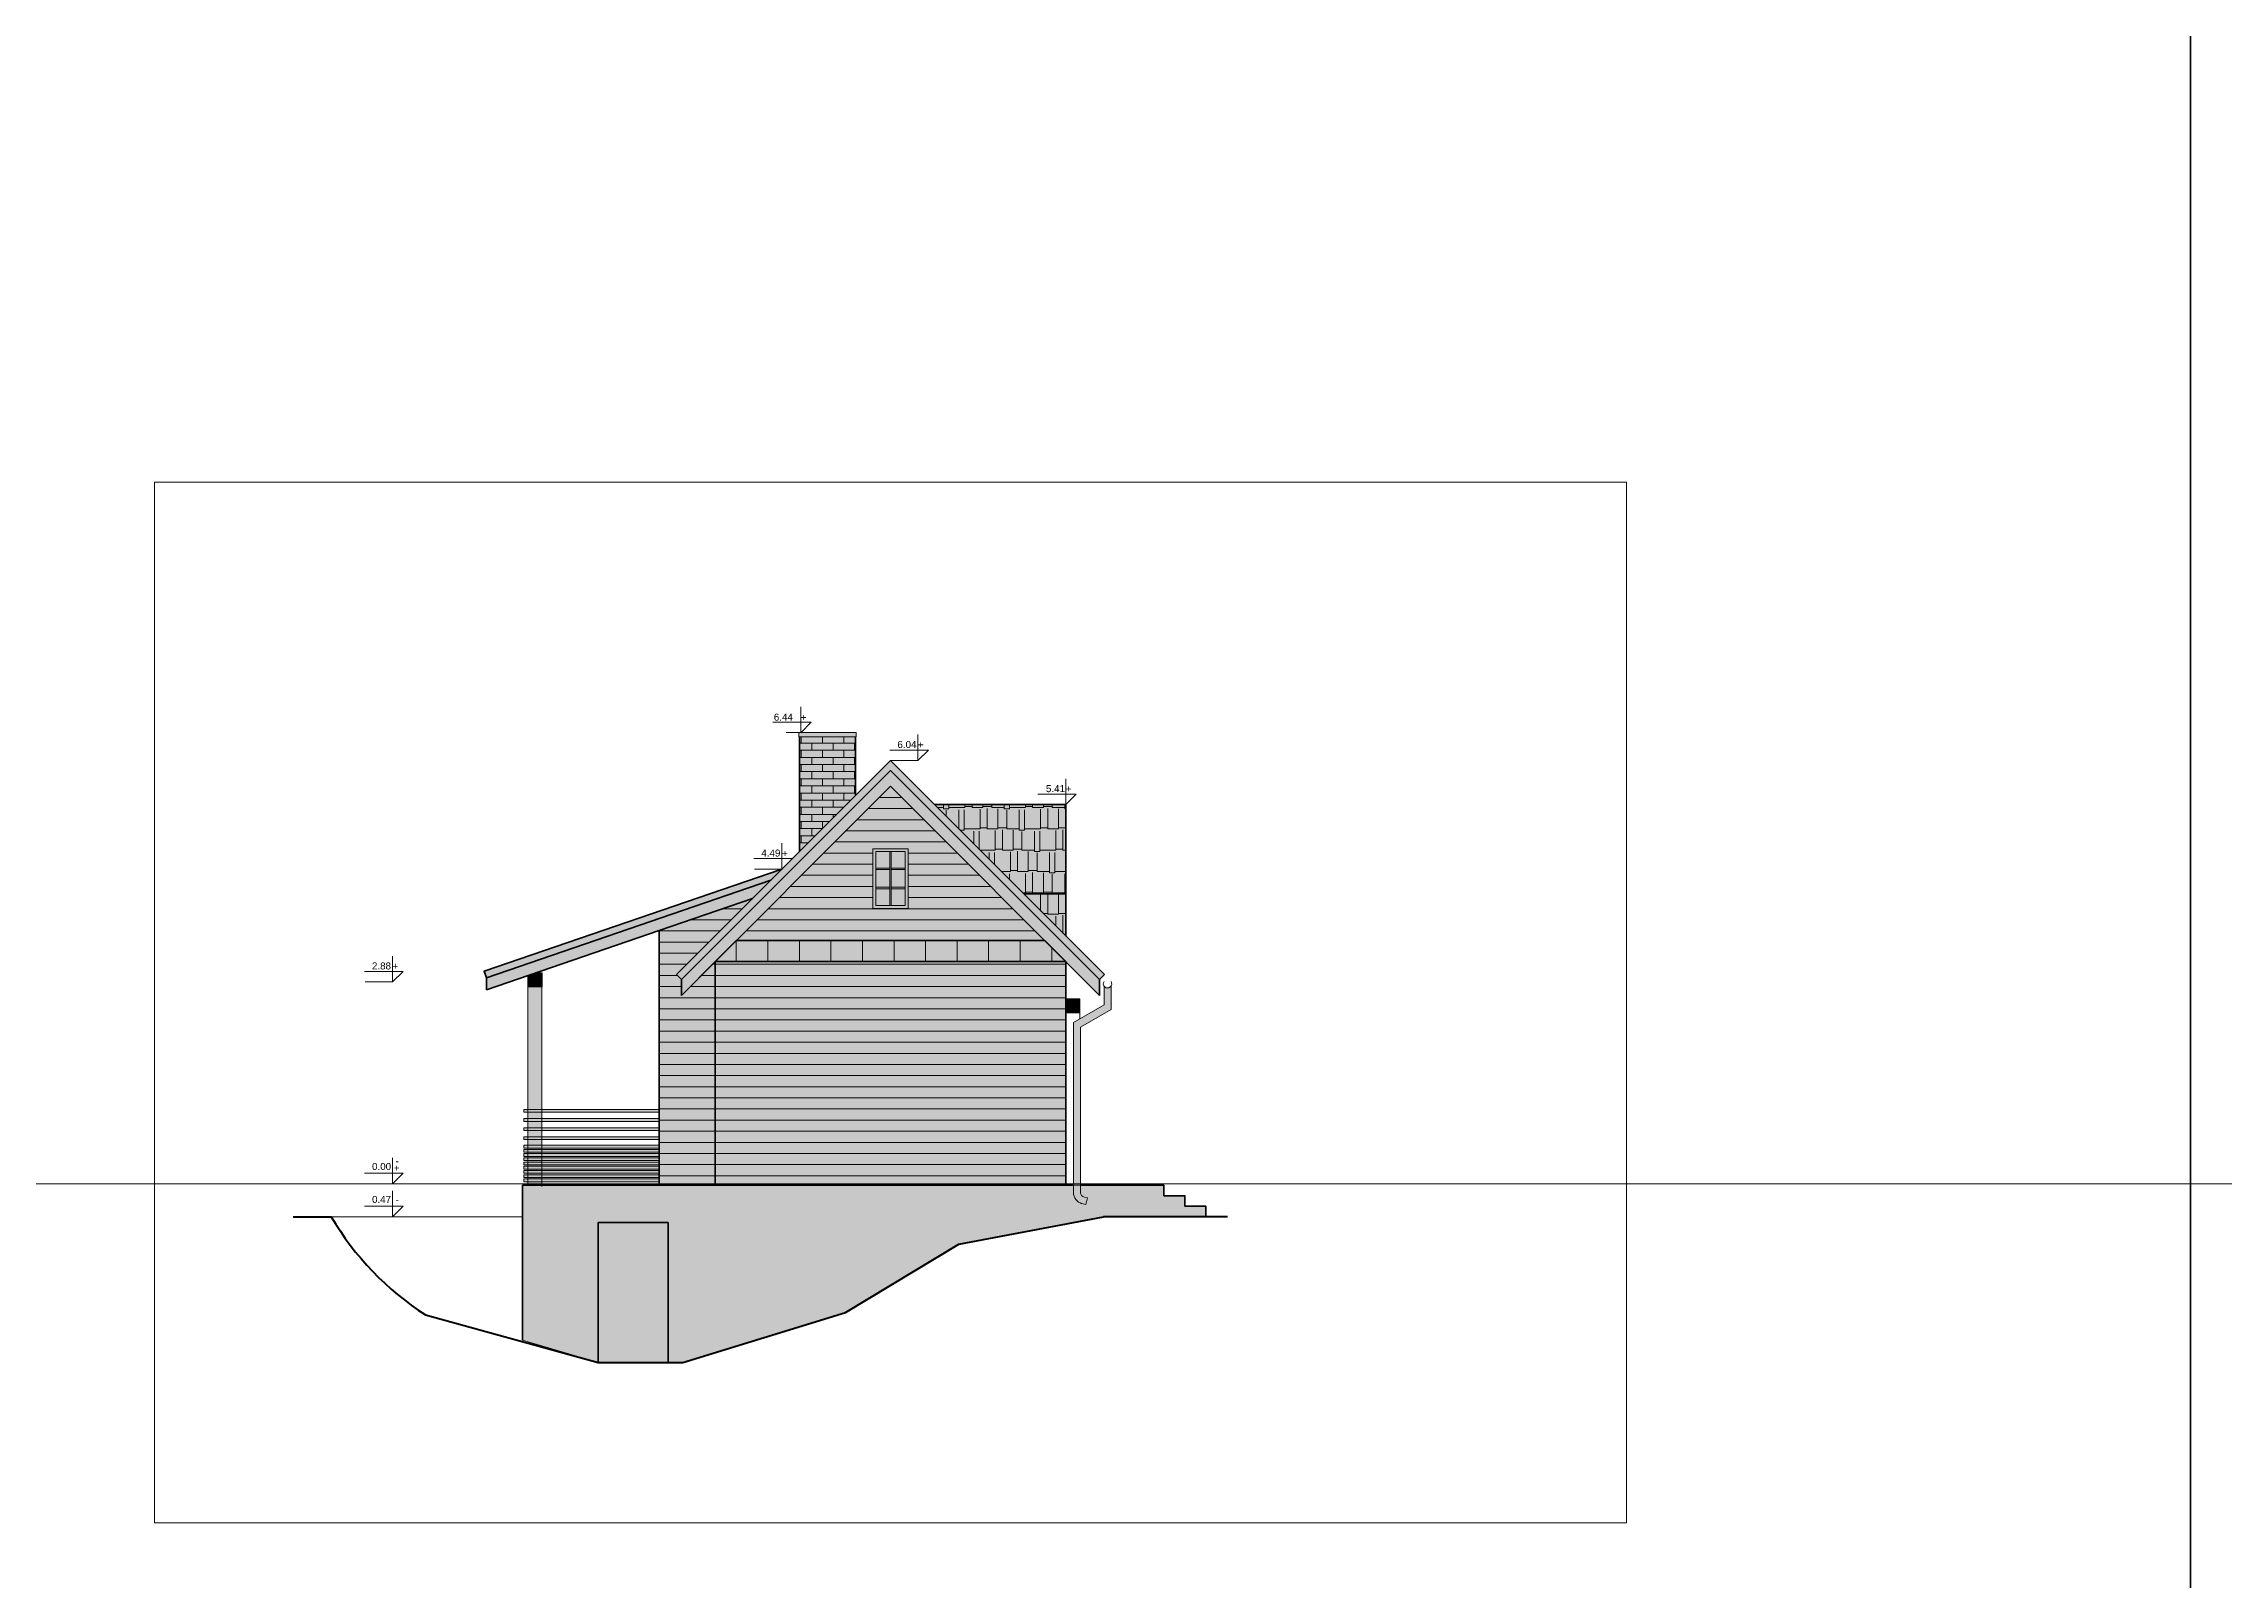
# Model space of a CAD drawing. Header units: millimetres. Extents: x -2481 to 45049, y -11067 to 11055.
# Drawn here: x 16582 to 19694, y 6670 to 8862 of the extents above; entities that cross this region are included whole.
import ezdxf

# ---------------------------------------------------------------- set-up
doc = ezdxf.new("R2010")
doc.units = ezdxf.units.MM
doc.linetypes.add('DASHDOT', pattern=[25.4, 12.7, -6.35, 0, -6.35])
for name, color, linetype, lineweight in [('A-ELEWACJA CIENKA', 11, 'Continuous', 13), ('A-murowane', 3, 'Continuous', 35), ('A-osie', 7, 'DASHDOT', 5), ('A-p.widokowa', 6, 'Continuous', 15), ('A-RYS ELEWACJI', 30, 'Continuous', 35), ('A-wykończenie', 4, 'Continuous', 5), ('B-CIENIE', 251, 'Continuous', 0), ('B-DACHÓWKA', 250, 'Continuous', 0), ('B-opis', 7, 'Continuous', 0), ('B-SZKŁO', 153, 'Continuous', 0)]:
    doc.layers.add(name, color=color, linetype=linetype, lineweight=lineweight)
doc.layers.add('bowe drewno', color=7, linetype='Continuous', true_color=0x51432a)
doc.layers.add('new drewno jasne', color=7, linetype='Continuous', lineweight=0, true_color=0xc0802e)
doc.styles.get("Standard").update_dxf_attribs({"font": 'arial.ttf'})
pattern_1 = [(180, (277.709, -500), (-3e-15, -15.875), [])]

# ---------------------------------------------------------------- blocks, each defined once
blk = doc.blocks.new('A$C3A4D36EB')
at = {"layer": 'A-p.widokowa', "ltscale": 5}
h = blk.add_hatch(color=8, dxfattribs=at)
h.dxf.hatch_style = 1
h.paths.add_polyline_path([(11, 95.7), (11, 105.7), (21, 105.7), (21, 95.6, 0.378671), (26.8, 88.8), (31.2, 87.8), (28.9, 78.1), (23.1, 79.4, -0.335722)])
h.paths.add_polyline_path([(11, 337.9), (54.6, 363.2), (54.6, 389.8, 0.536675), (64.6, 389.8), (64.6, 356.6), (21, 331.3), (21, 105.7), (11, 105.7)])
at = {"layer": 'A-ELEWACJA CIENKA'}
for p, q in [((54.6, 389.8), (54.6, 363.2)), ((64.6, 389.8), (64.6, 356.6)), ((54.6, 363.2), (11, 337.9)), ((64.6, 356.6), (21, 331.3)), ((11, 337.9), (11, 95.4)), ((21, 331.3), (21, 95.4)), ((23.1, 79.4), (28.9, 78.1)), ((26.8, 88.8), (31.2, 87.8)), ((31.2, 87.8), (28.9, 78.1))]:
    blk.add_line(p, q, dxfattribs=at)
for centre, radius, start, end in [((59.6, 393.1), 6, 145.1857, 33.4096), ((27.8, 95.5), 16.8, 180.4887, 253.7434), ((27.8, 95.5), 6.76, 180.4887, 262.1915)]:
    blk.add_arc(centre, radius, start, end, dxfattribs=at)
blk = doc.blocks.new('A$C53240CB0')
at = {"layer": 'new drewno jasne', "ltscale": 5}
h = blk.add_hatch(color=256, dxfattribs=at)
h.dxf.hatch_style = 1
h.paths.add_polyline_path([(-10, 108), (183.2, 108), (183.2, 104), (-10, 104)])
h = blk.add_hatch(color=256, dxfattribs=at)
h.dxf.hatch_style = 1
h.paths.add_polyline_path([(-10, 95), (183.2, 95), (183.2, 91), (-10, 91)])
h = blk.add_hatch(color=256, dxfattribs=at)
h.dxf.hatch_style = 1
h.paths.add_polyline_path([(-10, 82), (183.2, 82), (183.2, 78), (-10, 78)])
h = blk.add_hatch(color=256, dxfattribs=at)
h.dxf.hatch_style = 1
h.paths.add_polyline_path([(-10, 69), (183.2, 69), (183.2, 65), (-10, 65)])
h = blk.add_hatch(color=256, dxfattribs=at)
h.dxf.hatch_style = 1
h.paths.add_polyline_path([(-10, 57), (183.2, 57), (183.2, 53), (-10, 53)])
h = blk.add_hatch(color=256, dxfattribs=at)
h.dxf.hatch_style = 1
h.paths.add_polyline_path([(-10, 51), (183.2, 51), (183.2, 47), (-10, 47)])
h = blk.add_hatch(color=256, dxfattribs=at)
h.dxf.hatch_style = 1
h.paths.add_polyline_path([(-10, 45), (183.2, 45), (183.2, 41), (-10, 41)])
h = blk.add_hatch(color=256, dxfattribs=at)
h.dxf.hatch_style = 1
h.paths.add_polyline_path([(-10, 39), (183.2, 39), (183.2, 35), (-10, 35)])
h = blk.add_hatch(color=256, dxfattribs=at)
h.dxf.hatch_style = 1
h.paths.add_polyline_path([(-10, 33), (183.2, 33), (183.2, 29), (-10, 29)])
h = blk.add_hatch(color=256, dxfattribs=at)
h.dxf.hatch_style = 1
h.paths.add_polyline_path([(-10, 27), (183.2, 27), (183.2, 23), (-10, 23)])
h = blk.add_hatch(color=256, dxfattribs=at)
h.dxf.hatch_style = 1
h.paths.add_polyline_path([(-10, 21), (183.2, 21), (183.2, 17), (-10, 17)])
h = blk.add_hatch(color=256, dxfattribs=at)
h.dxf.hatch_style = 1
h.paths.add_polyline_path([(-10, 15), (183.2, 15), (183.2, 11), (-10, 11)])
h = blk.add_hatch(color=256, dxfattribs=at)
h.dxf.hatch_style = 1
h.paths.add_polyline_path([(-10, 9), (183.2, 9), (183.2, 5), (-10, 5)])
at = {"layer": 'A-p.widokowa', "ltscale": 5}
for p, q in [((-10, 57), (183.2, 57)), ((-10, 53), (-10, 57)), ((183.2, 53), (-10, 53)), ((183.2, 57), (183.2, 53))]:
    blk.add_line(p, q, dxfattribs=at)
for points in [[(-10, 108), (183.2, 108), (183.2, 104), (-10, 104)], [(-10, 95), (183.2, 95), (183.2, 91), (-10, 91)], [(-10, 82), (183.2, 82), (183.2, 78), (-10, 78)], [(-10, 69), (183.2, 69), (183.2, 65), (-10, 65)], [(-10, 51), (183.2, 51), (183.2, 47), (-10, 47)], [(-10, 45), (183.2, 45), (183.2, 41), (-10, 41)], [(-10, 39), (183.2, 39), (183.2, 35), (-10, 35)], [(-10, 33), (183.2, 33), (183.2, 29), (-10, 29)], [(-10, 27), (183.2, 27), (183.2, 23), (-10, 23)], [(-10, 21), (183.2, 21), (183.2, 17), (-10, 17)], [(-10, 15), (183.2, 15), (183.2, 11), (-10, 11)], [(-10, 9), (183.2, 9), (183.2, 5), (-10, 5)]]:
    blk.add_lwpolyline(points, close=True, dxfattribs=at)
blk = doc.blocks.new('A$C20E46E82')
at = {"layer": 'new drewno jasne', "ltscale": 5}
h = blk.add_hatch(color=256, dxfattribs=at)
h.dxf.hatch_style = 1
h.paths.add_polyline_path([(-0.2, 299.3), (-11.6, 303.2), (-20, 303.2), (-20.2, 303.2), (-20.2, 283.2), (-0.2, 283.2)])
h = blk.add_hatch(color=256, dxfattribs=at)
h.dxf.hatch_style = 1
h.paths.add_polyline_path([(-19.9, 0), (0, 0), (-0.1, 283.3), (-20.1, 283.2)])
at = {"layer": 'A-p.widokowa', "ltscale": 5}
for p, q in [((-0.2, 283.2), (-20.2, 283.2)), ((-0.2, 283.2), (-20, 283.2)), ((-20, -2), (-20, 282.7)), ((0, 0), (0, 284.7))]:
    blk.add_line(p, q, dxfattribs=at)
for points in [[(-0.2, 283.2), (-20.2, 283.2), (-20.2, 303.2), (-11.6, 303.2)], [(-20, 282.7), (-20, 0), (0, 0), (0, 299.3)], [(-0.2, 299.3), (-0.2, 283.2)]]:
    blk.add_lwpolyline(points, dxfattribs=at)

msp = doc.modelspace()

# ---------------------------------------------------------------- hatches: boundary and pattern name
at = {"layer": 'A-ELEWACJA CIENKA', "true_color": 0xffffff}
h = msp.add_hatch(color=7, dxfattribs=at)
h.dxf.hatch_style = 1
h.paths.add_polyline_path([(17460.68, 7596.99), (17214.19, 7512.43), (17214.19, 7529.34), (17210.94, 7538.8), (17635.83, 7684.56), (17672.73, 7721.45), (17672.73, 7873.03), (17671.73, 7879.41), (17741.68, 7879.19), (17741.68, 7873.03), (17740.68, 7873.03), (17740.92, 7789.65), (17790.68, 7839.41), (17853.59, 7776.5), (18040.68, 7776.5), (18040.68, 7589.41), (18096.04, 7534.05), (18088.96, 7526.98), (18088.96, 7504.36), (18040.68, 7552.64), (18040.68, 7233.5), (18180.68, 7233.5), (18180.68, 7218.5), (18210.68, 7218.5), (18210.68, 7203.5), (18240.68, 7203.5), (18240.68, 7188.5), (18094.35, 7188.5), (17888.08, 7149.54), (17726.49, 7051.72), (17494.45, 6980.5), (17373.68, 6980.5), (17265.68, 7012.43), (17265.68, 7233.5), (17460.68, 7233.5)])
at = {"layer": 'A-ELEWACJA CIENKA', "lineweight": 9}
h = msp.add_hatch(dxfattribs=at)
h.set_pattern_fill('AR-BRSTD', color=256, scale=0.15)
h.set_pattern_definition([(0, (17022.957, 9957.384), (0, 10.16127), []), (90, (17022.957, 9957.384), (-15.24, 10.16127), [10.16127, -10.16127])])
h.paths.add_polyline_path([(17660.85, 7872.99), (17740.68, 7873.03), (17740.92, 7789.65), (17660.68, 7709.41)])
at = {"layer": 'A-ELEWACJA CIENKA'}
h = msp.add_hatch(dxfattribs=at)
h.set_pattern_fill('ANSI31', color=256, scale=5, angle=135)
h.set_pattern_definition(pattern_1)
h.paths.add_polyline_path([(17790.68, 7802.64), (18010.68, 7582.64), (17570.68, 7582.64)])
h.paths.add_polyline_path([(17765.68, 7713.5), (17765.68, 7628.5), (17815.06, 7628.5), (17815.68, 7628.5), (17815.68, 7713.5)], flags=16)
h.paths.add_polyline_path([(17769.68, 7709.5), (17769.68, 7632.5), (17811.68, 7632.5), (17811.68, 7709.5)], flags=0)
h = msp.add_hatch(dxfattribs=at)
h.set_pattern_fill('AR-RSHKE', color=256, scale=0.1)
h.set_pattern_definition([(0, (699.86, 9e-13), (64.77, 30.48), [15.24, -12.7, 17.78, -7.62, 22.86, -10.16]), (0, (715.1, 1.27), (64.77, 30.48), [12.7, -48.26, 10.16, -15.24]), (0, (745.58, -1.905), (64.77, 30.48), [7.62, -78.74]), (90, (699.86, 9e-13), (-21.59, 30.48), [29.21, -92.71]), (90, (715.1, 9e-13), (-21.59, 30.48), [28.575, -93.345]), (90, (727.8, 9e-13), (-21.59, 30.48), [26.67, -95.25]), (90, (745.58, -1.905), (-21.59, 30.48), [29.21, -92.71]), (90, (753.2, -1.905), (-21.59, 30.48), [29.21, -92.71]), (90, (776.06, 9e-13), (-21.59, 30.48), [27.94, -93.98])])
h.paths.add_polyline_path([(17853.59, 7776.5), (18040.68, 7776.5), (18040.68, 7588.73)])
h = msp.add_hatch(dxfattribs=at)
h.set_pattern_fill('ANSI31', color=256, scale=5, angle=135)
h.set_pattern_definition(pattern_1)
h.paths.add_polyline_path([(17593.99, 7642.72), (17460.68, 7596.99), (17460.68, 7233.5), (17540.68, 7233.5), (17540.68, 7552.64), (17492.4, 7504.36), (17492.4, 7526.98), (17485.33, 7534.05)])
h = msp.add_hatch(dxfattribs=at)
h.set_pattern_fill('ANSI31', color=256, scale=5, angle=135)
h.set_pattern_definition(pattern_1)
h.paths.add_polyline_path([(18040.68, 7552.64), (17540.68, 7552.64), (17540.68, 7235.5), (18040.68, 7235.5)])
at = {"layer": 'A-ELEWACJA CIENKA', "ltscale": 5}
h = msp.add_hatch(dxfattribs=at)
h.set_pattern_fill('GRAVEL', color=256, scale=2, angle=135)
h.paths.add_polyline_path([(18240.68, 7203.5), (18210.68, 7203.5), (18210.68, 7218.5), (18180.68, 7218.5), (18180.68, 7233.5), (18061.68, 7233.5), (18061.68, 7223.2, 0.3710131), (18067.52, 7216.59), (18071.85, 7215.6), (18069.6, 7205.85), (18063.75, 7207.2, -0.3309834), (18051.68, 7223.15), (18051.68, 7233.5), (17265.68, 7233.5), (17265.68, 7012.43), (17373.68, 6980.5), (17373.68, 7180.5), (17473.68, 7180.5), (17473.68, 6980.5), (17494.45, 6980.5), (17726.49, 7051.72), (17888.08, 7149.54), (18094.35, 7188.5), (18240.68, 7188.5)])
at = {"layer": 'A-p.widokowa', "ltscale": 5}
h = msp.add_hatch(color=250, dxfattribs=at)
h.dxf.hatch_style = 1
h.paths.add_polyline_path([(17473.68, 7180.5), (17373.68, 7180.5), (17373.68, 6980.5), (17473.68, 6980.5)])
at = {"layer": 'B-DACHÓWKA', "transparency": 33554636}
h = msp.add_hatch(color=256, dxfattribs=at)
h.dxf.hatch_style = 1
h.paths.add_polyline_path([(17765.68, 7628.5), (17815.68, 7628.5), (17815.68, 7713.5), (17765.68, 7713.5)])
h.paths.add_polyline_path([(17769.68, 7709.5), (17811.68, 7709.5), (17811.68, 7632.5), (17769.68, 7632.5)], flags=16)
h.paths.add_polyline_path([(17789.68, 7632.5), (17791.68, 7632.5), (17791.68, 7709.5), (17789.68, 7709.5)], flags=16)
h = msp.add_hatch(color=256, dxfattribs=at)
h.dxf.hatch_style = 1
h.paths.add_polyline_path([(17769.68, 7686), (17789.68, 7686), (17789.68, 7684), (17769.68, 7684)])
h.paths.add_polyline_path([(17791.68, 7686), (17811.68, 7686), (17811.68, 7684), (17791.68, 7684)])
h.paths.add_polyline_path([(17791.68, 7658.5), (17811.68, 7658.5), (17811.68, 7656.5), (17791.68, 7656.5)])
h.paths.add_polyline_path([(17769.68, 7658.5), (17789.68, 7658.5), (17789.68, 7656.5), (17769.68, 7656.5)])
h = msp.add_hatch(color=256, dxfattribs=at)
h.dxf.hatch_style = 1
h.paths.add_polyline_path([(17789.68, 7709.5), (17791.68, 7709.5), (17791.68, 7632.5), (17789.68, 7632.5)])
at = {"layer": 'B-SZKŁO', "transparency": 33554544}
h = msp.add_hatch(color=256, dxfattribs=at)
h.dxf.hatch_style = 1
h.paths.add_polyline_path([(17769.68, 7632.5), (17769.68, 7709.5), (17811.68, 7709.5), (17811.68, 7632.5)])
at = {"layer": 'bowe drewno'}
h = msp.add_hatch(color=256, dxfattribs=at)
h.dxf.hatch_style = 1
h.paths.add_polyline_path([(17659.73, 7873.03), (17659.73, 7879.41), (17741.68, 7879.41), (17741.68, 7873.03)])
h = msp.add_hatch(color=256, dxfattribs=at)
h.dxf.hatch_style = 1
h.paths.add_polyline_path([(17660.68, 7873.03), (17740.68, 7873.03), (17740.92, 7789.65), (17660.85, 7709.58)])
at = {"layer": 'bowe drewno', "transparency": 33554636}
h = msp.add_hatch(color=256, dxfattribs=at)
h.dxf.hatch_style = 1
h.paths.add_polyline_path([(17790.68, 7802.64), (17511.54, 7523.5), (17492.4, 7523.5), (17492.4, 7526.98), (17790.68, 7825.27), (18088.96, 7526.98), (18088.96, 7523.5), (18069.82, 7523.5)])
h.paths.add_polyline_path([(18069.82, 7523.5), (18088.96, 7523.5), (18088.96, 7504.36)])
h.paths.add_polyline_path([(17492.4, 7523.5), (17511.54, 7523.5), (17492.4, 7504.36)])
h.paths.add_polyline_path([(17790.68, 7839.41), (18040.68, 7589.41), (18096.04, 7534.05), (18088.96, 7526.98), (17790.68, 7825.27), (17492.4, 7526.98), (17485.33, 7534.05)])
at = {"layer": 'bowe drewno', "ltscale": 5}
h = msp.add_hatch(color=256, dxfattribs=at)
h.dxf.hatch_style = 1
h.paths.add_polyline_path([(17460.68, 7491.33), (17492.39, 7504.36), (18040.68, 7513.81), (18040.68, 7445.5), (18040.68, 7233.5), (17460.68, 7233.5)])
h.paths.add_polyline_path([(17765.68, 7628.5), (17815.06, 7628.5), (17815.68, 7628.5), (17815.68, 7713.5), (17765.68, 7713.5)], flags=16)
h.paths.add_polyline_path([(17769.68, 7632.5), (17811.68, 7632.5), (17811.68, 7709.5), (17769.68, 7709.5)], flags=0)
h.paths.add_polyline_path([(17593.99, 7642.72), (17485.33, 7534.05), (17492.4, 7526.98), (17492.4, 7520.69), (17492.4, 7504.36), (17460.68, 7491.33), (17460.68, 7596.99)])
h.paths.add_polyline_path([(18010.68, 7582.64), (17570.68, 7582.64), (17790.68, 7802.64)])
h.paths.add_polyline_path([(17540.68, 7552.64), (18040.68, 7552.64), (18040.68, 7513.81), (17492.42, 7504.37)])
at = {"layer": 'bowe drewno', "transparency": 33554636}
h = msp.add_hatch(color=256, dxfattribs=at)
h.dxf.hatch_style = 1
h.paths.add_polyline_path([(17853.59, 7776.5), (18040.68, 7776.5), (18040.68, 7649.4), (17980.69, 7649.4)])
h.paths.add_polyline_path([(17980.69, 7649.4), (18040.68, 7649.4), (18040.68, 7589.41)])
h = msp.add_hatch(color=256, dxfattribs=at)
h.dxf.hatch_style = 1
h.paths.add_polyline_path([(17210.94, 7538.8), (17214.19, 7529.34), (17214.19, 7512.43), (17593.99, 7642.72), (17635.83, 7684.56)])
h = msp.add_hatch(color=256, dxfattribs=at)
h.dxf.hatch_style = 1
h.paths.add_polyline_path([(18010.68, 7582.64), (17570.68, 7582.64), (17540.68, 7552.64), (18040.68, 7552.64)])
at = {"layer": 'bowe drewno', "ltscale": 5}
h = msp.add_hatch(color=256, dxfattribs=at)
h.dxf.hatch_style = 1
h.paths.add_polyline_path([(18040.68, 7479.36), (18060.68, 7479.36), (18060.68, 7499.36), (18040.68, 7499.36)])
at = {"layer": 'new drewno jasne'}
h = msp.add_hatch(color=256, dxfattribs=at)
h.dxf.hatch_style = 1
h.paths.add_polyline_path([(18240.68, 7203.5), (18210.68, 7203.5), (18210.68, 7218.5), (18180.68, 7218.5), (18180.68, 7233.5), (18061.68, 7233.5), (18061.68, 7223.2, 0.3710131), (18067.52, 7216.59), (18071.85, 7215.6), (18069.6, 7205.85), (18063.75, 7207.2, -0.3309834), (18051.68, 7223.15), (18051.68, 7233.5), (17265.68, 7233.5), (17265.68, 7012.43), (17373.68, 6980.5), (17373.68, 7180.5), (17473.68, 7180.5), (17473.68, 6980.5), (17494.45, 6980.5), (17726.49, 7051.72), (17888.08, 7149.54), (18094.35, 7188.5), (18240.68, 7188.5)])

# ---------------------------------------------------------------- linework, layer by layer
at = {"layer": 'A-ELEWACJA CIENKA', "ltscale": 5}
for p, q in [((17789.68, 7686), (17769.68, 7686)), ((17789.68, 7709.5), (17789.68, 7632.5)), ((17811.68, 7686), (17791.68, 7686)), ((17789.68, 7684), (17769.68, 7684)), ((17789.68, 7658.5), (17769.68, 7658.5)), ((17789.68, 7656.5), (17769.68, 7656.5)), ((17811.68, 7684), (17791.68, 7684)), ((17811.68, 7658.5), (17791.68, 7658.5)), ((17811.68, 7656.5), (17791.68, 7656.5)), ((17765.68, 7628.5), (17815.06, 7628.5))]:
    msp.add_line(p, q, dxfattribs=at)
at = {"layer": 'A-ELEWACJA CIENKA'}
for p, q in [((17570.68, 7582.64), (17570.68, 7552.64)), ((17615.68, 7582.64), (17615.68, 7552.64)), ((17660.68, 7582.64), (17660.68, 7552.64)), ((17705.68, 7582.64), (17705.68, 7552.64)), ((17750.68, 7582.64), (17750.68, 7552.64)), ((17795.68, 7582.64), (17795.68, 7552.64)), ((17840.68, 7582.64), (17840.68, 7552.64)), ((17885.68, 7582.64), (17885.68, 7552.64)), ((17930.68, 7582.64), (17930.68, 7552.64)), ((17975.68, 7582.64), (17975.68, 7552.64)), ((18020.68, 7572.64), (18020.68, 7552.64)), ((17041.14, 7188.5), (17080.21, 7188.5))]:
    msp.add_line(p, q, dxfattribs=at)
msp.add_lwpolyline([(17741.68, 7873.03), (17659.73, 7873.03), (17659.73, 7879.41), (17741.68, 7879.41)], close=True, dxfattribs=at)
at = {"layer": 'A-ELEWACJA CIENKA', "ltscale": 5}
for points in [[(17765.68, 7628.5), (17815.68, 7628.5), (17815.68, 7713.5), (17765.68, 7713.5)], [(17769.68, 7632.5), (17811.68, 7632.5), (17811.68, 7709.5), (17769.68, 7709.5)]]:
    msp.add_lwpolyline(points, close=True, dxfattribs=at)
at = {"layer": 'A-murowane'}
msp.add_lwpolyline([(260.68, 11054.88), (19645.25, 11054.88), (19645.25, 2841.68), (260.68, 2841.68)], close=True, dxfattribs=at)
at = {"layer": 'A-osie', "color": 251, "ltscale": 5}
msp.add_line((17041.14, 7235.5), (18290.58, 7235.5), dxfattribs=at)
at = {"layer": 'A-p.widokowa'}
for p, q in [((17680.82, 7879.41), (17641.75, 7879.41)), ((17790.68, 7839.41), (17829.75, 7839.41)), ((17596.76, 7684.56), (17635.83, 7684.56)), ((17041.14, 7523.5), (17080.21, 7523.5)), ((18060.68, 7470.88), (18060.68, 7479.36)), ((17041.14, 7235.5), (17080.21, 7235.5))]:
    msp.add_line(p, q, dxfattribs=at)
at = {"layer": 'A-p.widokowa', "ltscale": 5}
for p, q in [((17273.46, 7233.5), (17273.46, 7518.15)), ((17273.63, 7516.73), (17293.63, 7516.73)), ((17293.46, 7233.5), (17293.46, 7518.15)), ((16992.76, 7188.5), (17265.68, 7188.5))]:
    msp.add_line(p, q, dxfattribs=at)
at = {"layer": 'A-p.widokowa', "color": 251, "ltscale": 5}
msp.add_line((5703.88, 7235.5), (29770.69, 7235.5), dxfattribs=at)
for points in [[(16740.68, 6751.79), (18840.68, 6751.79), (18840.68, 8236.79), (16740.68, 8236.79)], [(17811.68, 7709.5), (17769.68, 7709.5), (17769.68, 7632.5), (17811.68, 7632.5)], [(18040.68, 7552.64), (17540.68, 7552.64), (17540.68, 7235.5), (18040.68, 7235.5)]]:
    msp.add_lwpolyline(points, close=True, dxfattribs=at)
at = {"layer": 'A-p.widokowa'}
for points in [[(17622.57, 7894.13), (17677.57, 7894.13), (17662.57, 7879.13), (17662.57, 7916.06)], [(17789.75, 7854.41), (17844.75, 7854.41), (17829.75, 7839.41), (17829.75, 7876.34)], [(18000.68, 7791.5), (18055.68, 7791.5), (18040.68, 7776.5), (18040.68, 7813.42)], [(17595.83, 7699.56), (17650.83, 7699.56), (17635.83, 7684.56), (17635.83, 7721.49)], [(17040.21, 7538.5), (17095.21, 7538.5), (17080.21, 7523.5), (17080.21, 7560.42)], [(18060.68, 7499.36), (18040.68, 7499.36), (18040.68, 7479.36), (18060.68, 7479.36), (18060.68, 7499.36)], [(17040.21, 7250.5), (17095.21, 7250.5), (17080.21, 7235.5), (17080.21, 7272.42)], [(17040.21, 7203.5), (17095.21, 7203.5), (17080.21, 7188.5), (17080.21, 7225.42)]]:
    msp.add_lwpolyline(points, dxfattribs=at)
at = {"layer": 'A-p.widokowa', "color": 251, "ltscale": 5}
msp.add_lwpolyline([(17593.99, 7642.72), (17460.68, 7596.99), (17460.68, 7233.5), (17540.68, 7233.5), (17540.68, 7552.64), (17492.4, 7504.36), (17492.4, 7526.98), (17485.33, 7534.05), (17485.33, 7534.05), (17593.99, 7642.72)], dxfattribs=at)
at = {"layer": 'A-p.widokowa', "ltscale": 5}
for points in [[(17273.63, 7516.73), (17293.63, 7516.73), (17293.63, 7536.73), (17285.04, 7536.73)], [(17273.63, 7532.82), (17273.63, 7516.73)]]:
    msp.add_lwpolyline(points, dxfattribs=at)
msp.add_lwpolyline([(17373.68, 7180.5), (17473.68, 7180.5), (17473.68, 6980.5), (17373.68, 6980.5)], close=True, dxfattribs=at)
at = {"layer": 'A-RYS ELEWACJI'}
for p, q in [((17660.68, 7709.41), (17660.68, 7873.03)), ((17740.92, 7789.65), (17740.68, 7873.03)), ((17790.68, 7839.41), (17485.33, 7534.05)), ((17790.68, 7825.27), (17492.4, 7526.98)), ((17790.68, 7839.41), (18040.68, 7589.41)), ((17790.68, 7825.27), (18088.96, 7526.98)), ((17790.68, 7802.64), (17492.4, 7504.36)), ((17790.68, 7802.64), (17649.96, 7661.92)), ((17790.68, 7802.64), (18088.96, 7504.36)), ((17853.59, 7776.5), (18040.68, 7776.5)), ((18040.68, 7588.73), (18040.68, 7776.5)), ((17635.83, 7684.56), (17210.94, 7538.8)), ((17619.74, 7668.47), (17214.19, 7529.34)), ((17460.68, 7596.99), (17593.99, 7642.72)), ((18040.68, 7649.4), (17980.69, 7649.4)), ((18010.68, 7582.64), (17570.68, 7582.64)), ((18040.68, 7589.41), (18096.04, 7534.05)), ((17210.94, 7538.8), (17214.19, 7529.34)), ((17492.4, 7526.98), (17485.33, 7534.05)), ((17540.68, 7552.64), (17540.68, 7233.5)), ((18040.68, 7552.64), (17540.68, 7552.64)), ((18040.68, 7445.5), (18040.68, 7552.64)), ((18088.96, 7526.98), (18096.04, 7534.05)), ((17214.19, 7529.34), (17214.19, 7512.43)), ((17492.4, 7504.36), (17492.4, 7526.98)), ((18088.96, 7504.36), (18088.96, 7526.98)), ((17265.68, 7012.43), (17265.68, 7233.5)), ((18040.68, 7233.5), (17265.68, 7233.5)), ((18051.18, 7233.5), (18040.68, 7233.5))]:
    msp.add_line(p, q, dxfattribs=at)
at = {"layer": 'A-RYS ELEWACJI', "ltscale": 5}
for p, q in [((17373.68, 7180.5), (17473.68, 7180.5)), ((17373.68, 6980.5), (17373.68, 7180.5)), ((17473.68, 7180.5), (17473.68, 6980.5))]:
    msp.add_line(p, q, dxfattribs=at)
at = {"layer": 'A-RYS ELEWACJI'}
for points in [[(17465.68, 7233.5), (17460.68, 7233.5), (17460.68, 7596.99), (17214.19, 7512.43)], [(18040.68, 7445.5), (18040.68, 7233.5)], [(18035.68, 7233.5), (18040.68, 7233.5), (18040.68, 7235.5)], [(18061.68, 7233.5), (18061.68, 7233.5), (18180.68, 7233.5), (18180.68, 7218.5), (18210.68, 7218.5), (18210.68, 7203.5)], [(18210.68, 7203.5), (18240.68, 7203.5), (18240.68, 7188.5)]]:
    msp.add_lwpolyline(points, dxfattribs=at)
at = {"layer": 'A-wykończenie', "lineweight": 158}
for p, q in [((17888.08, 7149.54), (18094.35, 7188.5)), ((18271.36, 7188.5), (18094.35, 7188.5)), ((17726.49, 7051.72), (17888.08, 7149.54)), ((17494.45, 6980.5), (17726.49, 7051.72)), ((17373.68, 6980.5), (17494.45, 6980.5))]:
    msp.add_line(p, q, dxfattribs=at)
msp.add_lwpolyline([(16938.67, 7188.5), (16992.76, 7188.5, 0.11737), (17127.13, 7048.5), (17373.68, 6980.5)], format="xyb", dxfattribs=at)
at = {"layer": 'B-CIENIE', "ltscale": 5}
msp.add_lwpolyline([(17265.68, 7233.5), (17265.68, 7012.43), (17373.68, 6980.5), (17373.68, 7180.5), (17473.68, 7180.5), (17473.68, 6980.5), (17494.45, 6980.5), (17726.49, 7051.72), (17888.08, 7149.54), (18094.35, 7188.5), (18240.68, 7188.5), (18240.68, 7203.5), (18210.68, 7203.5), (18210.68, 7218.5), (18180.68, 7218.5), (18180.68, 7233.5), (17265.68, 7233.5)], dxfattribs=at)
at = {"layer": 'B-DACHÓWKA', "transparency": 33554636}
msp.add_line((17791.68, 7709.5), (17791.68, 7632.5), dxfattribs=at)
at = {"layer": 'bowe drewno', "transparency": 33554636}
for points in [[(17635.83, 7684.56), (17593.99, 7642.72), (17214.19, 7512.43), (17214.19, 7529.34), (17210.94, 7538.8), (17635.83, 7684.56)], [(18010.68, 7582.64), (17570.68, 7582.64), (17540.68, 7552.64), (18040.68, 7552.64), (18010.68, 7582.64)]]:
    msp.add_lwpolyline(points, dxfattribs=at)

# ---------------------------------------------------------------- block references
at = {"layer": 'A-ELEWACJA CIENKA'}
msp.add_blockref('A$C3A4D36EB', (18040.68, 7127.76), dxfattribs=at)
at = {"layer": 'A-p.widokowa', "color": 251, "ltscale": 5, "xscale": -1}
msp.add_blockref('A$C20E46E82', (17273.12, 7233.5), dxfattribs=at)
at = {"layer": 'A-p.widokowa', "color": 251, "ltscale": 5}
msp.add_blockref('A$C53240CB0', (17277.46, 7233.5), dxfattribs=at)

# ---------------------------------------------------------------- texts
at = {"layer": 'B-opis', "char_height": 10}
for s, insert, attachment_point in [('6.44', (17651.39, 7906.28), 3), ('+', (17670.79, 7906), 3), ('\\pi-6.4231;6.04', (17806.94, 7867.24), 1), ('+', (17837.97, 7866.96), 3), ('\\pi-5.4511;5.41', (18017.87, 7804.33), 1), ('+', (18048.9, 7804.05), 3), ('\\pi-6.6277;4.49', (17613.02, 7712.39), 1), ('+', (17644.05, 7712.11), 3), ('\\pi-6.5118;2.88', (17057.39, 7551.33), 1), ('+', (17088.43, 7551.05), 3), ('\\pi-6.3992;0.00', (17057.39, 7265.25), 1), ('+', (17090.23, 7263.05), 3), ('-', (17089.23, 7273.05), 3), ('\\pi-6.4163;0.47', (17057.39, 7218.25), 1), ('-', (17089.23, 7218.18), 3)]:
    msp.add_mtext_dynamic_manual_height_columns(s, width=13.1429, gutter_width=12.5, heights=[0], dxfattribs=dict(at, insert=insert, attachment_point=attachment_point))

doc.saveas('drawing.dxf')
